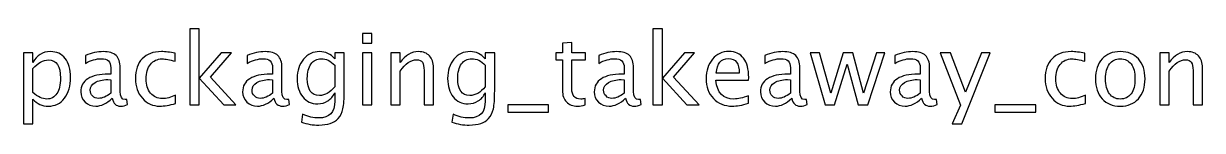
# Model space of a CAD drawing. Header units: centimetres. Extents: x -42 to 63, y -49 to 29.
# Drawn here: x -41.99 to -26.73, y 15.87 to 17.11 of the extents above; entities that cross this region are included whole.
import ezdxf

# ---------------------------------------------------------------- set-up
doc = ezdxf.new("R2010")
doc.units = ezdxf.units.CM
doc.header["$MEASUREMENT"] = 0
doc.layers.add('Layer 1', color=7, linetype='Continuous')

msp = doc.modelspace()

# ---------------------------------------------------------------- linework, layer by layer
at = {"layer": 'Layer 1'}
for points, knots in [([(-39.84014, 16.13235), (-39.84014, 16.13235), (-39.84014, 17.11152), (-39.84014, 17.11152), (-39.84014, 17.11152), (-39.84014, 17.11152), (-39.71822, 17.11152), (-39.71822, 17.11152), (-39.71822, 17.11152), (-39.71822, 17.11152), (-39.71822, 16.47885), (-39.71822, 16.47885), (-39.71822, 16.47885), (-39.71822, 16.47885), (-39.43247, 16.80545), (-39.43247, 16.80545), (-39.43247, 16.80545), (-39.43247, 16.80545), (-39.30081, 16.80545), (-39.30081, 16.80545), (-39.30081, 16.80545), (-39.30081, 16.80545), (-39.57386, 16.49134), (-39.57386, 16.49134), (-39.57386, 16.49134), (-39.57386, 16.49134), (-39.24366, 16.13235), (-39.24366, 16.13235), (-39.24366, 16.13235), (-39.24366, 16.13235), (-39.40072, 16.13235), (-39.40072, 16.13235), (-39.40072, 16.13235), (-39.40072, 16.13235), (-39.71822, 16.47758), (-39.71822, 16.47758), (-39.71822, 16.47758), (-39.71822, 16.47758), (-39.71822, 16.13235), (-39.71822, 16.13235), (-39.71822, 16.13235), (-39.71822, 16.13235), (-39.84014, 16.13235), (-39.84014, 16.13235)], [0, 0, 0, 0, 0.08333333, 0.08333333, 0.08333333, 0.08333333, 0.16666667, 0.16666667, 0.16666667, 0.16666667, 0.25, 0.25, 0.25, 0.25, 0.33333333, 0.33333333, 0.33333333, 0.33333333, 0.41666667, 0.41666667, 0.41666667, 0.41666667, 0.5, 0.5, 0.5, 0.5, 0.58333333, 0.58333333, 0.58333333, 0.58333333, 0.66666667, 0.66666667, 0.66666667, 0.66666667, 0.75, 0.75, 0.75, 0.75, 0.83333333, 0.83333333, 0.83333333, 0.83333333, 1, 1, 1, 1]), ([(-33.84636, 16.13235), (-33.84636, 16.13235), (-33.84636, 17.11152), (-33.84636, 17.11152), (-33.84636, 17.11152), (-33.84636, 17.11152), (-33.72444, 17.11152), (-33.72444, 17.11152), (-33.72444, 17.11152), (-33.72444, 17.11152), (-33.72444, 16.47885), (-33.72444, 16.47885), (-33.72444, 16.47885), (-33.72444, 16.47885), (-33.43869, 16.80545), (-33.43869, 16.80545), (-33.43869, 16.80545), (-33.43869, 16.80545), (-33.30703, 16.80545), (-33.30703, 16.80545), (-33.30703, 16.80545), (-33.30703, 16.80545), (-33.58008, 16.49134), (-33.58008, 16.49134), (-33.58008, 16.49134), (-33.58008, 16.49134), (-33.24988, 16.13235), (-33.24988, 16.13235), (-33.24988, 16.13235), (-33.24988, 16.13235), (-33.40694, 16.13235), (-33.40694, 16.13235), (-33.40694, 16.13235), (-33.40694, 16.13235), (-33.72444, 16.47758), (-33.72444, 16.47758), (-33.72444, 16.47758), (-33.72444, 16.47758), (-33.72444, 16.13235), (-33.72444, 16.13235), (-33.72444, 16.13235), (-33.72444, 16.13235), (-33.84636, 16.13235), (-33.84636, 16.13235)], [0, 0, 0, 0, 0.08333333, 0.08333333, 0.08333333, 0.08333333, 0.16666667, 0.16666667, 0.16666667, 0.16666667, 0.25, 0.25, 0.25, 0.25, 0.33333333, 0.33333333, 0.33333333, 0.33333333, 0.41666667, 0.41666667, 0.41666667, 0.41666667, 0.5, 0.5, 0.5, 0.5, 0.58333333, 0.58333333, 0.58333333, 0.58333333, 0.66666667, 0.66666667, 0.66666667, 0.66666667, 0.75, 0.75, 0.75, 0.75, 0.83333333, 0.83333333, 0.83333333, 0.83333333, 1, 1, 1, 1]), ([(-37.60472, 16.92864), (-37.60472, 16.92864), (-37.60472, 17.05056), (-37.60472, 17.05056), (-37.60472, 17.05056), (-37.60472, 17.05056), (-37.4828, 17.05056), (-37.4828, 17.05056), (-37.4828, 17.05056), (-37.4828, 17.05056), (-37.4828, 16.92864), (-37.4828, 16.92864), (-37.4828, 16.92864), (-37.4828, 16.92864), (-37.60472, 16.92864), (-37.60472, 16.92864)], [0, 0, 0, 0, 0.2, 0.2, 0.2, 0.2, 0.4, 0.4, 0.4, 0.4, 0.6, 0.6, 0.6, 0.6, 1, 1, 1, 1]), ([(-34.7216, 16.13256), (-34.75928, 16.12219), (-34.79208, 16.11711), (-34.81981, 16.11711), (-34.81981, 16.11711), (-34.88204, 16.11711), (-34.93051, 16.13489), (-34.96523, 16.17045), (-34.96523, 16.17045), (-35.00015, 16.20601), (-35.01751, 16.25533), (-35.01751, 16.31862), (-35.01751, 16.31862), (-35.01751, 16.31862), (-35.01751, 16.71401), (-35.01751, 16.71401), (-35.01751, 16.71401), (-35.01751, 16.71401), (-35.10175, 16.71401), (-35.10175, 16.71401), (-35.10175, 16.71401), (-35.10175, 16.71401), (-35.10175, 16.80545), (-35.10175, 16.80545), (-35.10175, 16.80545), (-35.10175, 16.80545), (-35.01751, 16.80545), (-35.01751, 16.80545), (-35.01751, 16.80545), (-35.01751, 16.80545), (-35.01751, 16.92716), (-35.01751, 16.92716), (-35.01751, 16.92716), (-35.01751, 16.92716), (-34.89559, 16.9388), (-34.89559, 16.9388), (-34.89559, 16.9388), (-34.89559, 16.9388), (-34.89559, 16.80545), (-34.89559, 16.80545), (-34.89559, 16.80545), (-34.89559, 16.80545), (-34.71906, 16.80545), (-34.71906, 16.80545), (-34.71906, 16.80545), (-34.71906, 16.80545), (-34.71906, 16.71401), (-34.71906, 16.71401), (-34.71906, 16.71401), (-34.71906, 16.71401), (-34.89559, 16.71401), (-34.89559, 16.71401), (-34.89559, 16.71401), (-34.89559, 16.71401), (-34.89559, 16.34063), (-34.89559, 16.34063), (-34.89559, 16.34063), (-34.89559, 16.25258), (-34.85728, 16.20855), (-34.78087, 16.20855), (-34.78087, 16.20855), (-34.76457, 16.20855), (-34.74488, 16.2113), (-34.7216, 16.21659), (-34.7216, 16.21659), (-34.7216, 16.21659), (-34.7216, 16.13256), (-34.7216, 16.13256)], [0, 0, 0, 0, 0.05555556, 0.05555556, 0.05555556, 0.05555556, 0.11111111, 0.11111111, 0.11111111, 0.11111111, 0.16666667, 0.16666667, 0.16666667, 0.16666667, 0.22222222, 0.22222222, 0.22222222, 0.22222222, 0.27777778, 0.27777778, 0.27777778, 0.27777778, 0.33333333, 0.33333333, 0.33333333, 0.33333333, 0.38888889, 0.38888889, 0.38888889, 0.38888889, 0.44444444, 0.44444444, 0.44444444, 0.44444444, 0.5, 0.5, 0.5, 0.5, 0.55555556, 0.55555556, 0.55555556, 0.55555556, 0.61111111, 0.61111111, 0.61111111, 0.61111111, 0.66666667, 0.66666667, 0.66666667, 0.66666667, 0.72222222, 0.72222222, 0.72222222, 0.72222222, 0.77777778, 0.77777778, 0.77777778, 0.77777778, 0.83333333, 0.83333333, 0.83333333, 0.83333333, 0.88888889, 0.88888889, 0.88888889, 0.88888889, 1, 1, 1, 1]), ([(-41.99109, 15.88724), (-41.99109, 15.88724), (-41.99109, 16.80545), (-41.99109, 16.80545), (-41.99109, 16.80545), (-41.99109, 16.80545), (-41.86917, 16.80545), (-41.86917, 16.80545), (-41.86917, 16.80545), (-41.86917, 16.80545), (-41.86917, 16.67824), (-41.86917, 16.67824), (-41.86917, 16.67824), (-41.81922, 16.77243), (-41.74407, 16.81942), (-41.64396, 16.81942), (-41.64396, 16.81942), (-41.56289, 16.81942), (-41.49918, 16.79), (-41.45261, 16.73094), (-41.45261, 16.73094), (-41.40604, 16.67189), (-41.38276, 16.59124), (-41.38276, 16.48901), (-41.38276, 16.48901), (-41.38276, 16.37767), (-41.40922, 16.28771), (-41.46192, 16.21956), (-41.46192, 16.21956), (-41.51463, 16.15119), (-41.58405, 16.11711), (-41.66999, 16.11711), (-41.66999, 16.11711), (-41.74979, 16.11711), (-41.81625, 16.14759), (-41.86917, 16.20876), (-41.86917, 16.20876), (-41.86917, 16.20876), (-41.86917, 15.88724), (-41.86917, 15.88724), (-41.86917, 15.88724), (-41.86917, 15.88724), (-41.99109, 15.88724), (-41.99109, 15.88724)], [0, 0, 0, 0, 0.08333333, 0.08333333, 0.08333333, 0.08333333, 0.16666667, 0.16666667, 0.16666667, 0.16666667, 0.25, 0.25, 0.25, 0.25, 0.33333333, 0.33333333, 0.33333333, 0.33333333, 0.41666667, 0.41666667, 0.41666667, 0.41666667, 0.5, 0.5, 0.5, 0.5, 0.58333333, 0.58333333, 0.58333333, 0.58333333, 0.66666667, 0.66666667, 0.66666667, 0.66666667, 0.75, 0.75, 0.75, 0.75, 0.83333333, 0.83333333, 0.83333333, 0.83333333, 1, 1, 1, 1]), ([(-40.84492, 16.21808), (-40.91815, 16.15077), (-40.98864, 16.11711), (-41.05637, 16.11711), (-41.05637, 16.11711), (-41.11204, 16.11711), (-41.1584, 16.13447), (-41.19501, 16.16939), (-41.19501, 16.16939), (-41.23184, 16.20432), (-41.25026, 16.24834), (-41.25026, 16.30147), (-41.25026, 16.30147), (-41.25026, 16.37492), (-41.21936, 16.43144), (-41.15755, 16.47081), (-41.15755, 16.47081), (-41.09574, 16.51018), (-41.00705, 16.52986), (-40.89148, 16.52986), (-40.89148, 16.52986), (-40.89148, 16.52986), (-40.86291, 16.52986), (-40.86291, 16.52986), (-40.86291, 16.52986), (-40.86291, 16.52986), (-40.86291, 16.61093), (-40.86291, 16.61093), (-40.86291, 16.61093), (-40.86291, 16.68903), (-40.90355, 16.72798), (-40.98504, 16.72798), (-40.98504, 16.72798), (-41.04812, 16.72798), (-41.11712, 16.70808), (-41.19184, 16.66829), (-41.19184, 16.66829), (-41.19184, 16.66829), (-41.19184, 16.76862), (-41.19184, 16.76862), (-41.19184, 16.76862), (-41.10971, 16.80249), (-41.03224, 16.81942), (-40.95964, 16.81942), (-40.95964, 16.81942), (-40.88492, 16.81942), (-40.82968, 16.80249), (-40.79433, 16.76841), (-40.79433, 16.76841), (-40.75877, 16.73433), (-40.74099, 16.68184), (-40.74099, 16.61093), (-40.74099, 16.61093), (-40.74099, 16.61093), (-40.74099, 16.30676), (-40.74099, 16.30676), (-40.74099, 16.30676), (-40.74099, 16.23713), (-40.71961, 16.2022), (-40.67664, 16.2022), (-40.67664, 16.2022), (-40.67135, 16.2022), (-40.66352, 16.20305), (-40.65315, 16.20474), (-40.65315, 16.20474), (-40.65315, 16.20474), (-40.64447, 16.13701), (-40.64447, 16.13701), (-40.64447, 16.13701), (-40.6722, 16.12367), (-40.70268, 16.11711), (-40.73612, 16.11711), (-40.73612, 16.11711), (-40.79306, 16.11711), (-40.82925, 16.15077), (-40.84492, 16.21808)], [0, 0, 0, 0, 0.05, 0.05, 0.05, 0.05, 0.1, 0.1, 0.1, 0.1, 0.15, 0.15, 0.15, 0.15, 0.2, 0.2, 0.2, 0.2, 0.25, 0.25, 0.25, 0.25, 0.3, 0.3, 0.3, 0.3, 0.35, 0.35, 0.35, 0.35, 0.4, 0.4, 0.4, 0.4, 0.45, 0.45, 0.45, 0.45, 0.5, 0.5, 0.5, 0.5, 0.55, 0.55, 0.55, 0.55, 0.6, 0.6, 0.6, 0.6, 0.65, 0.65, 0.65, 0.65, 0.7, 0.7, 0.7, 0.7, 0.75, 0.75, 0.75, 0.75, 0.8, 0.8, 0.8, 0.8, 0.85, 0.85, 0.85, 0.85, 0.9, 0.9, 0.9, 0.9, 1, 1, 1, 1]), ([(-40.02323, 16.15267), (-40.10218, 16.12896), (-40.17034, 16.11711), (-40.2277, 16.11711), (-40.2277, 16.11711), (-40.31872, 16.11711), (-40.39407, 16.15077), (-40.45397, 16.21786), (-40.45397, 16.21786), (-40.51387, 16.28517), (-40.54393, 16.37005), (-40.54393, 16.47229), (-40.54393, 16.47229), (-40.54393, 16.58151), (-40.5143, 16.66681), (-40.45503, 16.72777), (-40.45503, 16.72777), (-40.39576, 16.78894), (-40.313, 16.81942), (-40.20674, 16.81942), (-40.20674, 16.81942), (-40.15446, 16.81942), (-40.09562, 16.81222), (-40.03085, 16.79783), (-40.03085, 16.79783), (-40.03085, 16.79783), (-40.03085, 16.69496), (-40.03085, 16.69496), (-40.03085, 16.69496), (-40.09964, 16.71528), (-40.15573, 16.72544), (-40.19891, 16.72544), (-40.19891, 16.72544), (-40.26157, 16.72544), (-40.31173, 16.70195), (-40.3492, 16.65517), (-40.3492, 16.65517), (-40.38666, 16.60839), (-40.4055, 16.54595), (-40.4055, 16.46805), (-40.4055, 16.46805), (-40.4055, 16.39249), (-40.38603, 16.33153), (-40.34729, 16.28475), (-40.34729, 16.28475), (-40.30856, 16.23818), (-40.25797, 16.2149), (-40.1951, 16.2149), (-40.1951, 16.2149), (-40.13943, 16.2149), (-40.08228, 16.22929), (-40.02323, 16.25808), (-40.02323, 16.25808), (-40.02323, 16.25808), (-40.02323, 16.15267), (-40.02323, 16.15267)], [0, 0, 0, 0, 0.06666667, 0.06666667, 0.06666667, 0.06666667, 0.13333333, 0.13333333, 0.13333333, 0.13333333, 0.2, 0.2, 0.2, 0.2, 0.26666667, 0.26666667, 0.26666667, 0.26666667, 0.33333333, 0.33333333, 0.33333333, 0.33333333, 0.4, 0.4, 0.4, 0.4, 0.46666667, 0.46666667, 0.46666667, 0.46666667, 0.53333333, 0.53333333, 0.53333333, 0.53333333, 0.6, 0.6, 0.6, 0.6, 0.66666667, 0.66666667, 0.66666667, 0.66666667, 0.73333333, 0.73333333, 0.73333333, 0.73333333, 0.8, 0.8, 0.8, 0.8, 0.86666667, 0.86666667, 0.86666667, 0.86666667, 1, 1, 1, 1]), ([(-38.7509, 16.21808), (-38.82413, 16.15077), (-38.89462, 16.11711), (-38.96235, 16.11711), (-38.96235, 16.11711), (-39.01802, 16.11711), (-39.06438, 16.13447), (-39.10099, 16.16939), (-39.10099, 16.16939), (-39.13782, 16.20432), (-39.15624, 16.24834), (-39.15624, 16.30147), (-39.15624, 16.30147), (-39.15624, 16.37492), (-39.12534, 16.43144), (-39.06353, 16.47081), (-39.06353, 16.47081), (-39.00172, 16.51018), (-38.91303, 16.52986), (-38.79746, 16.52986), (-38.79746, 16.52986), (-38.79746, 16.52986), (-38.76889, 16.52986), (-38.76889, 16.52986), (-38.76889, 16.52986), (-38.76889, 16.52986), (-38.76889, 16.61093), (-38.76889, 16.61093), (-38.76889, 16.61093), (-38.76889, 16.68903), (-38.80953, 16.72798), (-38.89102, 16.72798), (-38.89102, 16.72798), (-38.9541, 16.72798), (-39.0231, 16.70808), (-39.09782, 16.66829), (-39.09782, 16.66829), (-39.09782, 16.66829), (-39.09782, 16.76862), (-39.09782, 16.76862), (-39.09782, 16.76862), (-39.01569, 16.80249), (-38.93822, 16.81942), (-38.86562, 16.81942), (-38.86562, 16.81942), (-38.7909, 16.81942), (-38.73566, 16.80249), (-38.70031, 16.76841), (-38.70031, 16.76841), (-38.66475, 16.73433), (-38.64697, 16.68184), (-38.64697, 16.61093), (-38.64697, 16.61093), (-38.64697, 16.61093), (-38.64697, 16.30676), (-38.64697, 16.30676), (-38.64697, 16.30676), (-38.64697, 16.23713), (-38.62559, 16.2022), (-38.58262, 16.2022), (-38.58262, 16.2022), (-38.57733, 16.2022), (-38.5695, 16.20305), (-38.55913, 16.20474), (-38.55913, 16.20474), (-38.55913, 16.20474), (-38.55045, 16.13701), (-38.55045, 16.13701), (-38.55045, 16.13701), (-38.57818, 16.12367), (-38.60866, 16.11711), (-38.6421, 16.11711), (-38.6421, 16.11711), (-38.69904, 16.11711), (-38.73523, 16.15077), (-38.7509, 16.21808)], [0, 0, 0, 0, 0.05, 0.05, 0.05, 0.05, 0.1, 0.1, 0.1, 0.1, 0.15, 0.15, 0.15, 0.15, 0.2, 0.2, 0.2, 0.2, 0.25, 0.25, 0.25, 0.25, 0.3, 0.3, 0.3, 0.3, 0.35, 0.35, 0.35, 0.35, 0.4, 0.4, 0.4, 0.4, 0.45, 0.45, 0.45, 0.45, 0.5, 0.5, 0.5, 0.5, 0.55, 0.55, 0.55, 0.55, 0.6, 0.6, 0.6, 0.6, 0.65, 0.65, 0.65, 0.65, 0.7, 0.7, 0.7, 0.7, 0.75, 0.75, 0.75, 0.75, 0.8, 0.8, 0.8, 0.8, 0.85, 0.85, 0.85, 0.85, 0.9, 0.9, 0.9, 0.9, 1, 1, 1, 1]), ([(-38.39403, 15.90883), (-38.39403, 15.90883), (-38.37964, 16.01424), (-38.37964, 16.01424), (-38.37964, 16.01424), (-38.30894, 15.98122), (-38.23888, 15.96471), (-38.16966, 15.96471), (-38.16966, 15.96471), (-38.03229, 15.96471), (-37.9635, 16.03752), (-37.9635, 16.18294), (-37.9635, 16.18294), (-37.9635, 16.18294), (-37.9635, 16.28877), (-37.9635, 16.28877), (-37.9635, 16.28877), (-37.98467, 16.24411), (-38.01472, 16.20961), (-38.05388, 16.18484), (-38.05388, 16.18484), (-38.09304, 16.16008), (-38.13664, 16.14759), (-38.18469, 16.14759), (-38.18469, 16.14759), (-38.26618, 16.14759), (-38.33074, 16.1768), (-38.37837, 16.23522), (-38.37837, 16.23522), (-38.42599, 16.29364), (-38.44991, 16.3728), (-38.44991, 16.47271), (-38.44991, 16.47271), (-38.44991, 16.57495), (-38.42282, 16.65834), (-38.36863, 16.7229), (-38.36863, 16.7229), (-38.31423, 16.78725), (-38.24417, 16.81942), (-38.15802, 16.81942), (-38.15802, 16.81942), (-38.08267, 16.81942), (-38.01769, 16.78894), (-37.9635, 16.72777), (-37.9635, 16.72777), (-37.9635, 16.72777), (-37.9635, 16.80545), (-37.9635, 16.80545), (-37.9635, 16.80545), (-37.9635, 16.80545), (-37.84158, 16.80545), (-37.84158, 16.80545), (-37.84158, 16.80545), (-37.84158, 16.80545), (-37.84158, 16.31608), (-37.84158, 16.31608), (-37.84158, 16.31608), (-37.84158, 16.21088), (-37.84708, 16.13299), (-37.85809, 16.0824), (-37.85809, 16.0824), (-37.86888, 16.03181), (-37.88963, 15.99032), (-37.91968, 15.95815), (-37.91968, 15.95815), (-37.97302, 15.90163), (-38.05642, 15.87327), (-38.16966, 15.87327), (-38.16966, 15.87327), (-38.24734, 15.87327), (-38.32206, 15.88512), (-38.39403, 15.90883)], [0, 0, 0, 0, 0.05263158, 0.05263158, 0.05263158, 0.05263158, 0.10526316, 0.10526316, 0.10526316, 0.10526316, 0.15789474, 0.15789474, 0.15789474, 0.15789474, 0.21052632, 0.21052632, 0.21052632, 0.21052632, 0.26315789, 0.26315789, 0.26315789, 0.26315789, 0.31578947, 0.31578947, 0.31578947, 0.31578947, 0.36842105, 0.36842105, 0.36842105, 0.36842105, 0.42105263, 0.42105263, 0.42105263, 0.42105263, 0.47368421, 0.47368421, 0.47368421, 0.47368421, 0.52631579, 0.52631579, 0.52631579, 0.52631579, 0.57894737, 0.57894737, 0.57894737, 0.57894737, 0.63157895, 0.63157895, 0.63157895, 0.63157895, 0.68421053, 0.68421053, 0.68421053, 0.68421053, 0.73684211, 0.73684211, 0.73684211, 0.73684211, 0.78947368, 0.78947368, 0.78947368, 0.78947368, 0.84210526, 0.84210526, 0.84210526, 0.84210526, 0.89473684, 0.89473684, 0.89473684, 0.89473684, 1, 1, 1, 1]), ([(-37.60472, 16.13235), (-37.60472, 16.13235), (-37.60472, 16.80545), (-37.60472, 16.80545), (-37.60472, 16.80545), (-37.60472, 16.80545), (-37.4828, 16.80545), (-37.4828, 16.80545), (-37.4828, 16.80545), (-37.4828, 16.80545), (-37.4828, 16.13235), (-37.4828, 16.13235), (-37.4828, 16.13235), (-37.4828, 16.13235), (-37.60472, 16.13235), (-37.60472, 16.13235)], [0, 0, 0, 0, 0.2, 0.2, 0.2, 0.2, 0.4, 0.4, 0.4, 0.4, 0.6, 0.6, 0.6, 0.6, 1, 1, 1, 1]), ([(-37.23769, 16.13235), (-37.23769, 16.13235), (-37.23769, 16.80545), (-37.23769, 16.80545), (-37.23769, 16.80545), (-37.23769, 16.80545), (-37.11577, 16.80545), (-37.11577, 16.80545), (-37.11577, 16.80545), (-37.11577, 16.80545), (-37.11577, 16.67824), (-37.11577, 16.67824), (-37.11577, 16.67824), (-37.05121, 16.77243), (-36.97205, 16.81942), (-36.87849, 16.81942), (-36.87849, 16.81942), (-36.81965, 16.81942), (-36.77287, 16.80101), (-36.73837, 16.76396), (-36.73837, 16.76396), (-36.70387, 16.72713), (-36.68651, 16.67739), (-36.68651, 16.61516), (-36.68651, 16.61516), (-36.68651, 16.61516), (-36.68651, 16.13235), (-36.68651, 16.13235), (-36.68651, 16.13235), (-36.68651, 16.13235), (-36.80843, 16.13235), (-36.80843, 16.13235), (-36.80843, 16.13235), (-36.80843, 16.13235), (-36.80843, 16.57537), (-36.80843, 16.57537), (-36.80843, 16.57537), (-36.80843, 16.62532), (-36.81584, 16.66088), (-36.83044, 16.68205), (-36.83044, 16.68205), (-36.84526, 16.70343), (-36.8696, 16.71401), (-36.90368, 16.71401), (-36.90368, 16.71401), (-36.97861, 16.71401), (-37.04931, 16.66512), (-37.11577, 16.56733), (-37.11577, 16.56733), (-37.11577, 16.56733), (-37.11577, 16.13235), (-37.11577, 16.13235), (-37.11577, 16.13235), (-37.11577, 16.13235), (-37.23769, 16.13235), (-37.23769, 16.13235)], [0, 0, 0, 0, 0.06666667, 0.06666667, 0.06666667, 0.06666667, 0.13333333, 0.13333333, 0.13333333, 0.13333333, 0.2, 0.2, 0.2, 0.2, 0.26666667, 0.26666667, 0.26666667, 0.26666667, 0.33333333, 0.33333333, 0.33333333, 0.33333333, 0.4, 0.4, 0.4, 0.4, 0.46666667, 0.46666667, 0.46666667, 0.46666667, 0.53333333, 0.53333333, 0.53333333, 0.53333333, 0.6, 0.6, 0.6, 0.6, 0.66666667, 0.66666667, 0.66666667, 0.66666667, 0.73333333, 0.73333333, 0.73333333, 0.73333333, 0.8, 0.8, 0.8, 0.8, 0.86666667, 0.86666667, 0.86666667, 0.86666667, 1, 1, 1, 1]), ([(-36.4469, 15.90883), (-36.4469, 15.90883), (-36.43251, 16.01424), (-36.43251, 16.01424), (-36.43251, 16.01424), (-36.36181, 15.98122), (-36.29175, 15.96471), (-36.22253, 15.96471), (-36.22253, 15.96471), (-36.08516, 15.96471), (-36.01637, 16.03752), (-36.01637, 16.18294), (-36.01637, 16.18294), (-36.01637, 16.18294), (-36.01637, 16.28877), (-36.01637, 16.28877), (-36.01637, 16.28877), (-36.03754, 16.24411), (-36.06759, 16.20961), (-36.10675, 16.18484), (-36.10675, 16.18484), (-36.14591, 16.16008), (-36.18951, 16.14759), (-36.23756, 16.14759), (-36.23756, 16.14759), (-36.31905, 16.14759), (-36.38361, 16.1768), (-36.43124, 16.23522), (-36.43124, 16.23522), (-36.47886, 16.29364), (-36.50278, 16.3728), (-36.50278, 16.47271), (-36.50278, 16.47271), (-36.50278, 16.57495), (-36.47569, 16.65834), (-36.4215, 16.7229), (-36.4215, 16.7229), (-36.3671, 16.78725), (-36.29704, 16.81942), (-36.21089, 16.81942), (-36.21089, 16.81942), (-36.13554, 16.81942), (-36.07056, 16.78894), (-36.01637, 16.72777), (-36.01637, 16.72777), (-36.01637, 16.72777), (-36.01637, 16.80545), (-36.01637, 16.80545), (-36.01637, 16.80545), (-36.01637, 16.80545), (-35.89445, 16.80545), (-35.89445, 16.80545), (-35.89445, 16.80545), (-35.89445, 16.80545), (-35.89445, 16.31608), (-35.89445, 16.31608), (-35.89445, 16.31608), (-35.89445, 16.21088), (-35.89995, 16.13299), (-35.91096, 16.0824), (-35.91096, 16.0824), (-35.92175, 16.03181), (-35.9425, 15.99032), (-35.97255, 15.95815), (-35.97255, 15.95815), (-36.02589, 15.90163), (-36.10929, 15.87327), (-36.22253, 15.87327), (-36.22253, 15.87327), (-36.30021, 15.87327), (-36.37493, 15.88512), (-36.4469, 15.90883)], [0, 0, 0, 0, 0.05263158, 0.05263158, 0.05263158, 0.05263158, 0.10526316, 0.10526316, 0.10526316, 0.10526316, 0.15789474, 0.15789474, 0.15789474, 0.15789474, 0.21052632, 0.21052632, 0.21052632, 0.21052632, 0.26315789, 0.26315789, 0.26315789, 0.26315789, 0.31578947, 0.31578947, 0.31578947, 0.31578947, 0.36842105, 0.36842105, 0.36842105, 0.36842105, 0.42105263, 0.42105263, 0.42105263, 0.42105263, 0.47368421, 0.47368421, 0.47368421, 0.47368421, 0.52631579, 0.52631579, 0.52631579, 0.52631579, 0.57894737, 0.57894737, 0.57894737, 0.57894737, 0.63157895, 0.63157895, 0.63157895, 0.63157895, 0.68421053, 0.68421053, 0.68421053, 0.68421053, 0.73684211, 0.73684211, 0.73684211, 0.73684211, 0.78947368, 0.78947368, 0.78947368, 0.78947368, 0.84210526, 0.84210526, 0.84210526, 0.84210526, 0.89473684, 0.89473684, 0.89473684, 0.89473684, 1, 1, 1, 1]), ([(-34.20069, 16.21808), (-34.27392, 16.15077), (-34.34441, 16.11711), (-34.41214, 16.11711), (-34.41214, 16.11711), (-34.46781, 16.11711), (-34.51417, 16.13447), (-34.55078, 16.16939), (-34.55078, 16.16939), (-34.58761, 16.20432), (-34.60603, 16.24834), (-34.60603, 16.30147), (-34.60603, 16.30147), (-34.60603, 16.37492), (-34.57513, 16.43144), (-34.51332, 16.47081), (-34.51332, 16.47081), (-34.45151, 16.51018), (-34.36282, 16.52986), (-34.24725, 16.52986), (-34.24725, 16.52986), (-34.24725, 16.52986), (-34.21868, 16.52986), (-34.21868, 16.52986), (-34.21868, 16.52986), (-34.21868, 16.52986), (-34.21868, 16.61093), (-34.21868, 16.61093), (-34.21868, 16.61093), (-34.21868, 16.68903), (-34.25932, 16.72798), (-34.34081, 16.72798), (-34.34081, 16.72798), (-34.40389, 16.72798), (-34.47289, 16.70808), (-34.54761, 16.66829), (-34.54761, 16.66829), (-34.54761, 16.66829), (-34.54761, 16.76862), (-34.54761, 16.76862), (-34.54761, 16.76862), (-34.46548, 16.80249), (-34.38801, 16.81942), (-34.31541, 16.81942), (-34.31541, 16.81942), (-34.24069, 16.81942), (-34.18545, 16.80249), (-34.1501, 16.76841), (-34.1501, 16.76841), (-34.11454, 16.73433), (-34.09676, 16.68184), (-34.09676, 16.61093), (-34.09676, 16.61093), (-34.09676, 16.61093), (-34.09676, 16.30676), (-34.09676, 16.30676), (-34.09676, 16.30676), (-34.09676, 16.23713), (-34.07538, 16.2022), (-34.03241, 16.2022), (-34.03241, 16.2022), (-34.02712, 16.2022), (-34.01929, 16.20305), (-34.00892, 16.20474), (-34.00892, 16.20474), (-34.00892, 16.20474), (-34.00024, 16.13701), (-34.00024, 16.13701), (-34.00024, 16.13701), (-34.02797, 16.12367), (-34.05845, 16.11711), (-34.09189, 16.11711), (-34.09189, 16.11711), (-34.14883, 16.11711), (-34.18502, 16.15077), (-34.20069, 16.21808)], [0, 0, 0, 0, 0.05, 0.05, 0.05, 0.05, 0.1, 0.1, 0.1, 0.1, 0.15, 0.15, 0.15, 0.15, 0.2, 0.2, 0.2, 0.2, 0.25, 0.25, 0.25, 0.25, 0.3, 0.3, 0.3, 0.3, 0.35, 0.35, 0.35, 0.35, 0.4, 0.4, 0.4, 0.4, 0.45, 0.45, 0.45, 0.45, 0.5, 0.5, 0.5, 0.5, 0.55, 0.55, 0.55, 0.55, 0.6, 0.6, 0.6, 0.6, 0.65, 0.65, 0.65, 0.65, 0.7, 0.7, 0.7, 0.7, 0.75, 0.75, 0.75, 0.75, 0.8, 0.8, 0.8, 0.8, 0.85, 0.85, 0.85, 0.85, 0.9, 0.9, 0.9, 0.9, 1, 1, 1, 1]), ([(-32.61001, 16.15394), (-32.69192, 16.12939), (-32.76199, 16.11711), (-32.82041, 16.11711), (-32.82041, 16.11711), (-32.9201, 16.11711), (-33.00117, 16.15013), (-33.06361, 16.21596), (-33.06361, 16.21596), (-33.12605, 16.28179), (-33.15738, 16.36709), (-33.15738, 16.47208), (-33.15738, 16.47208), (-33.15738, 16.57389), (-33.12986, 16.6575), (-33.07462, 16.7229), (-33.07462, 16.7229), (-33.01937, 16.78809), (-32.94868, 16.82069), (-32.86253, 16.82069), (-32.86253, 16.82069), (-32.78104, 16.82069), (-32.71796, 16.79169), (-32.67351, 16.7337), (-32.67351, 16.7337), (-32.62906, 16.6757), (-32.60683, 16.59357), (-32.60683, 16.4871), (-32.60683, 16.4871), (-32.60683, 16.4871), (-32.60747, 16.44985), (-32.60747, 16.44985), (-32.60747, 16.44985), (-32.60747, 16.44985), (-33.03292, 16.44985), (-33.03292, 16.44985), (-33.03292, 16.44985), (-33.01514, 16.28898), (-32.93661, 16.20855), (-32.79755, 16.20855), (-32.79755, 16.20855), (-32.74653, 16.20855), (-32.68409, 16.22294), (-32.61001, 16.25173), (-32.61001, 16.25173), (-32.61001, 16.25173), (-32.61001, 16.15394), (-32.61001, 16.15394)], [0, 0, 0, 0, 0.07692308, 0.07692308, 0.07692308, 0.07692308, 0.15384615, 0.15384615, 0.15384615, 0.15384615, 0.23076923, 0.23076923, 0.23076923, 0.23076923, 0.30769231, 0.30769231, 0.30769231, 0.30769231, 0.38461538, 0.38461538, 0.38461538, 0.38461538, 0.46153846, 0.46153846, 0.46153846, 0.46153846, 0.53846154, 0.53846154, 0.53846154, 0.53846154, 0.61538462, 0.61538462, 0.61538462, 0.61538462, 0.69230769, 0.69230769, 0.69230769, 0.69230769, 0.76923077, 0.76923077, 0.76923077, 0.76923077, 0.84615385, 0.84615385, 0.84615385, 0.84615385, 1, 1, 1, 1]), ([(-32.04952, 16.21808), (-32.12275, 16.15077), (-32.19324, 16.11711), (-32.26097, 16.11711), (-32.26097, 16.11711), (-32.31664, 16.11711), (-32.363, 16.13447), (-32.39961, 16.16939), (-32.39961, 16.16939), (-32.43644, 16.20432), (-32.45486, 16.24834), (-32.45486, 16.30147), (-32.45486, 16.30147), (-32.45486, 16.37492), (-32.42396, 16.43144), (-32.36215, 16.47081), (-32.36215, 16.47081), (-32.30034, 16.51018), (-32.21165, 16.52986), (-32.09608, 16.52986), (-32.09608, 16.52986), (-32.09608, 16.52986), (-32.06751, 16.52986), (-32.06751, 16.52986), (-32.06751, 16.52986), (-32.06751, 16.52986), (-32.06751, 16.61093), (-32.06751, 16.61093), (-32.06751, 16.61093), (-32.06751, 16.68903), (-32.10815, 16.72798), (-32.18964, 16.72798), (-32.18964, 16.72798), (-32.25272, 16.72798), (-32.32172, 16.70808), (-32.39644, 16.66829), (-32.39644, 16.66829), (-32.39644, 16.66829), (-32.39644, 16.76862), (-32.39644, 16.76862), (-32.39644, 16.76862), (-32.31431, 16.80249), (-32.23684, 16.81942), (-32.16424, 16.81942), (-32.16424, 16.81942), (-32.08952, 16.81942), (-32.03428, 16.80249), (-31.99893, 16.76841), (-31.99893, 16.76841), (-31.96337, 16.73433), (-31.94559, 16.68184), (-31.94559, 16.61093), (-31.94559, 16.61093), (-31.94559, 16.61093), (-31.94559, 16.30676), (-31.94559, 16.30676), (-31.94559, 16.30676), (-31.94559, 16.23713), (-31.92421, 16.2022), (-31.88124, 16.2022), (-31.88124, 16.2022), (-31.87595, 16.2022), (-31.86812, 16.20305), (-31.85775, 16.20474), (-31.85775, 16.20474), (-31.85775, 16.20474), (-31.84907, 16.13701), (-31.84907, 16.13701), (-31.84907, 16.13701), (-31.8768, 16.12367), (-31.90728, 16.11711), (-31.94072, 16.11711), (-31.94072, 16.11711), (-31.99766, 16.11711), (-32.03385, 16.15077), (-32.04952, 16.21808)], [0, 0, 0, 0, 0.05, 0.05, 0.05, 0.05, 0.1, 0.1, 0.1, 0.1, 0.15, 0.15, 0.15, 0.15, 0.2, 0.2, 0.2, 0.2, 0.25, 0.25, 0.25, 0.25, 0.3, 0.3, 0.3, 0.3, 0.35, 0.35, 0.35, 0.35, 0.4, 0.4, 0.4, 0.4, 0.45, 0.45, 0.45, 0.45, 0.5, 0.5, 0.5, 0.5, 0.55, 0.55, 0.55, 0.55, 0.6, 0.6, 0.6, 0.6, 0.65, 0.65, 0.65, 0.65, 0.7, 0.7, 0.7, 0.7, 0.75, 0.75, 0.75, 0.75, 0.8, 0.8, 0.8, 0.8, 0.85, 0.85, 0.85, 0.85, 0.9, 0.9, 0.9, 0.9, 1, 1, 1, 1]), ([(-31.61645, 16.13235), (-31.61645, 16.13235), (-31.80949, 16.80545), (-31.80949, 16.80545), (-31.80949, 16.80545), (-31.80949, 16.80545), (-31.69053, 16.80545), (-31.69053, 16.80545), (-31.69053, 16.80545), (-31.69053, 16.80545), (-31.54258, 16.28285), (-31.54258, 16.28285), (-31.54258, 16.28285), (-31.54258, 16.28285), (-31.38298, 16.80545), (-31.38298, 16.80545), (-31.38298, 16.80545), (-31.38298, 16.80545), (-31.26106, 16.80545), (-31.26106, 16.80545), (-31.26106, 16.80545), (-31.26106, 16.80545), (-31.12073, 16.28369), (-31.12073, 16.28369), (-31.12073, 16.28369), (-31.12073, 16.28369), (-30.95097, 16.80545), (-30.95097, 16.80545), (-30.95097, 16.80545), (-30.95097, 16.80545), (-30.84683, 16.80545), (-30.84683, 16.80545), (-30.84683, 16.80545), (-30.84683, 16.80545), (-31.06654, 16.13235), (-31.06654, 16.13235), (-31.06654, 16.13235), (-31.06654, 16.13235), (-31.18846, 16.13235), (-31.18846, 16.13235), (-31.18846, 16.13235), (-31.18846, 16.13235), (-31.33282, 16.65728), (-31.33282, 16.65728), (-31.33282, 16.65728), (-31.33282, 16.65728), (-31.49453, 16.13235), (-31.49453, 16.13235), (-31.49453, 16.13235), (-31.49453, 16.13235), (-31.61645, 16.13235), (-31.61645, 16.13235)], [0, 0, 0, 0, 0.07142857, 0.07142857, 0.07142857, 0.07142857, 0.14285714, 0.14285714, 0.14285714, 0.14285714, 0.21428571, 0.21428571, 0.21428571, 0.21428571, 0.28571429, 0.28571429, 0.28571429, 0.28571429, 0.35714286, 0.35714286, 0.35714286, 0.35714286, 0.42857143, 0.42857143, 0.42857143, 0.42857143, 0.5, 0.5, 0.5, 0.5, 0.57142857, 0.57142857, 0.57142857, 0.57142857, 0.64285714, 0.64285714, 0.64285714, 0.64285714, 0.71428571, 0.71428571, 0.71428571, 0.71428571, 0.78571429, 0.78571429, 0.78571429, 0.78571429, 0.85714286, 0.85714286, 0.85714286, 0.85714286, 1, 1, 1, 1]), ([(-30.36973, 16.21808), (-30.44296, 16.15077), (-30.51345, 16.11711), (-30.58118, 16.11711), (-30.58118, 16.11711), (-30.63685, 16.11711), (-30.68321, 16.13447), (-30.71982, 16.16939), (-30.71982, 16.16939), (-30.75665, 16.20432), (-30.77507, 16.24834), (-30.77507, 16.30147), (-30.77507, 16.30147), (-30.77507, 16.37492), (-30.74417, 16.43144), (-30.68236, 16.47081), (-30.68236, 16.47081), (-30.62055, 16.51018), (-30.53186, 16.52986), (-30.41629, 16.52986), (-30.41629, 16.52986), (-30.41629, 16.52986), (-30.38772, 16.52986), (-30.38772, 16.52986), (-30.38772, 16.52986), (-30.38772, 16.52986), (-30.38772, 16.61093), (-30.38772, 16.61093), (-30.38772, 16.61093), (-30.38772, 16.68903), (-30.42836, 16.72798), (-30.50985, 16.72798), (-30.50985, 16.72798), (-30.57293, 16.72798), (-30.64193, 16.70808), (-30.71665, 16.66829), (-30.71665, 16.66829), (-30.71665, 16.66829), (-30.71665, 16.76862), (-30.71665, 16.76862), (-30.71665, 16.76862), (-30.63452, 16.80249), (-30.55705, 16.81942), (-30.48445, 16.81942), (-30.48445, 16.81942), (-30.40973, 16.81942), (-30.35449, 16.80249), (-30.31914, 16.76841), (-30.31914, 16.76841), (-30.28358, 16.73433), (-30.2658, 16.68184), (-30.2658, 16.61093), (-30.2658, 16.61093), (-30.2658, 16.61093), (-30.2658, 16.30676), (-30.2658, 16.30676), (-30.2658, 16.30676), (-30.2658, 16.23713), (-30.24442, 16.2022), (-30.20145, 16.2022), (-30.20145, 16.2022), (-30.19616, 16.2022), (-30.18833, 16.20305), (-30.17796, 16.20474), (-30.17796, 16.20474), (-30.17796, 16.20474), (-30.16928, 16.13701), (-30.16928, 16.13701), (-30.16928, 16.13701), (-30.19701, 16.12367), (-30.22749, 16.11711), (-30.26093, 16.11711), (-30.26093, 16.11711), (-30.31787, 16.11711), (-30.35406, 16.15077), (-30.36973, 16.21808)], [0, 0, 0, 0, 0.05, 0.05, 0.05, 0.05, 0.1, 0.1, 0.1, 0.1, 0.15, 0.15, 0.15, 0.15, 0.2, 0.2, 0.2, 0.2, 0.25, 0.25, 0.25, 0.25, 0.3, 0.3, 0.3, 0.3, 0.35, 0.35, 0.35, 0.35, 0.4, 0.4, 0.4, 0.4, 0.45, 0.45, 0.45, 0.45, 0.5, 0.5, 0.5, 0.5, 0.55, 0.55, 0.55, 0.55, 0.6, 0.6, 0.6, 0.6, 0.65, 0.65, 0.65, 0.65, 0.7, 0.7, 0.7, 0.7, 0.75, 0.75, 0.75, 0.75, 0.8, 0.8, 0.8, 0.8, 0.85, 0.85, 0.85, 0.85, 0.9, 0.9, 0.9, 0.9, 1, 1, 1, 1]), ([(-29.97561, 15.88724), (-29.97561, 15.88724), (-29.86639, 16.1315), (-29.86639, 16.1315), (-29.86639, 16.1315), (-29.86639, 16.1315), (-30.12716, 16.80545), (-30.12716, 16.80545), (-30.12716, 16.80545), (-30.12716, 16.80545), (-29.99635, 16.80545), (-29.99635, 16.80545), (-29.99635, 16.80545), (-29.99635, 16.80545), (-29.80246, 16.29576), (-29.80246, 16.29576), (-29.80246, 16.29576), (-29.80246, 16.29576), (-29.59566, 16.80545), (-29.59566, 16.80545), (-29.59566, 16.80545), (-29.59566, 16.80545), (-29.48073, 16.80545), (-29.48073, 16.80545), (-29.48073, 16.80545), (-29.48073, 16.80545), (-29.84861, 15.88724), (-29.84861, 15.88724), (-29.84861, 15.88724), (-29.84861, 15.88724), (-29.97561, 15.88724), (-29.97561, 15.88724)], [0, 0, 0, 0, 0.11111111, 0.11111111, 0.11111111, 0.11111111, 0.22222222, 0.22222222, 0.22222222, 0.22222222, 0.33333333, 0.33333333, 0.33333333, 0.33333333, 0.44444444, 0.44444444, 0.44444444, 0.44444444, 0.55555556, 0.55555556, 0.55555556, 0.55555556, 0.66666667, 0.66666667, 0.66666667, 0.66666667, 0.77777778, 0.77777778, 0.77777778, 0.77777778, 1, 1, 1, 1]), ([(-28.24946, 16.15267), (-28.32841, 16.12896), (-28.39657, 16.11711), (-28.45393, 16.11711), (-28.45393, 16.11711), (-28.54495, 16.11711), (-28.6203, 16.15077), (-28.6802, 16.21786), (-28.6802, 16.21786), (-28.7401, 16.28517), (-28.77016, 16.37005), (-28.77016, 16.47229), (-28.77016, 16.47229), (-28.77016, 16.58151), (-28.74053, 16.66681), (-28.68126, 16.72777), (-28.68126, 16.72777), (-28.62199, 16.78894), (-28.53923, 16.81942), (-28.43297, 16.81942), (-28.43297, 16.81942), (-28.38069, 16.81942), (-28.32185, 16.81222), (-28.25708, 16.79783), (-28.25708, 16.79783), (-28.25708, 16.79783), (-28.25708, 16.69496), (-28.25708, 16.69496), (-28.25708, 16.69496), (-28.32587, 16.71528), (-28.38196, 16.72544), (-28.42514, 16.72544), (-28.42514, 16.72544), (-28.4878, 16.72544), (-28.53796, 16.70195), (-28.57543, 16.65517), (-28.57543, 16.65517), (-28.61289, 16.60839), (-28.63173, 16.54595), (-28.63173, 16.46805), (-28.63173, 16.46805), (-28.63173, 16.39249), (-28.61226, 16.33153), (-28.57352, 16.28475), (-28.57352, 16.28475), (-28.53479, 16.23818), (-28.4842, 16.2149), (-28.42133, 16.2149), (-28.42133, 16.2149), (-28.36566, 16.2149), (-28.30851, 16.22929), (-28.24946, 16.25808), (-28.24946, 16.25808), (-28.24946, 16.25808), (-28.24946, 16.15267), (-28.24946, 16.15267)], [0, 0, 0, 0, 0.06666667, 0.06666667, 0.06666667, 0.06666667, 0.13333333, 0.13333333, 0.13333333, 0.13333333, 0.2, 0.2, 0.2, 0.2, 0.26666667, 0.26666667, 0.26666667, 0.26666667, 0.33333333, 0.33333333, 0.33333333, 0.33333333, 0.4, 0.4, 0.4, 0.4, 0.46666667, 0.46666667, 0.46666667, 0.46666667, 0.53333333, 0.53333333, 0.53333333, 0.53333333, 0.6, 0.6, 0.6, 0.6, 0.66666667, 0.66666667, 0.66666667, 0.66666667, 0.73333333, 0.73333333, 0.73333333, 0.73333333, 0.8, 0.8, 0.8, 0.8, 0.86666667, 0.86666667, 0.86666667, 0.86666667, 1, 1, 1, 1]), ([(-27.7984, 16.11711), (-27.89725, 16.11711), (-27.97556, 16.14865), (-28.03314, 16.21173), (-28.03314, 16.21173), (-28.09092, 16.2748), (-28.11971, 16.36053), (-28.11971, 16.46869), (-28.11971, 16.46869), (-28.11971, 16.57664), (-28.09092, 16.66215), (-28.03314, 16.72502), (-28.03314, 16.72502), (-27.97556, 16.78788), (-27.89725, 16.81942), (-27.7984, 16.81942), (-27.7984, 16.81942), (-27.69955, 16.81942), (-27.62123, 16.78788), (-27.56366, 16.72502), (-27.56366, 16.72502), (-27.50588, 16.66215), (-27.47709, 16.57664), (-27.47709, 16.46869), (-27.47709, 16.46869), (-27.47709, 16.36053), (-27.50588, 16.2748), (-27.56366, 16.21173), (-27.56366, 16.21173), (-27.62123, 16.14865), (-27.69955, 16.11711), (-27.7984, 16.11711)], [0, 0, 0, 0, 0.11111111, 0.11111111, 0.11111111, 0.11111111, 0.22222222, 0.22222222, 0.22222222, 0.22222222, 0.33333333, 0.33333333, 0.33333333, 0.33333333, 0.44444444, 0.44444444, 0.44444444, 0.44444444, 0.55555556, 0.55555556, 0.55555556, 0.55555556, 0.66666667, 0.66666667, 0.66666667, 0.66666667, 0.77777778, 0.77777778, 0.77777778, 0.77777778, 1, 1, 1, 1]), ([(-27.28617, 16.13235), (-27.28617, 16.13235), (-27.28617, 16.80545), (-27.28617, 16.80545), (-27.28617, 16.80545), (-27.28617, 16.80545), (-27.16425, 16.80545), (-27.16425, 16.80545), (-27.16425, 16.80545), (-27.16425, 16.80545), (-27.16425, 16.67824), (-27.16425, 16.67824), (-27.16425, 16.67824), (-27.09969, 16.77243), (-27.02053, 16.81942), (-26.92697, 16.81942), (-26.92697, 16.81942), (-26.86813, 16.81942), (-26.82135, 16.80101), (-26.78685, 16.76396), (-26.78685, 16.76396), (-26.75235, 16.72713), (-26.73499, 16.67739), (-26.73499, 16.61516), (-26.73499, 16.61516), (-26.73499, 16.61516), (-26.73499, 16.13235), (-26.73499, 16.13235), (-26.73499, 16.13235), (-26.73499, 16.13235), (-26.85691, 16.13235), (-26.85691, 16.13235), (-26.85691, 16.13235), (-26.85691, 16.13235), (-26.85691, 16.57537), (-26.85691, 16.57537), (-26.85691, 16.57537), (-26.85691, 16.62532), (-26.86432, 16.66088), (-26.87892, 16.68205), (-26.87892, 16.68205), (-26.89374, 16.70343), (-26.91808, 16.71401), (-26.95216, 16.71401), (-26.95216, 16.71401), (-27.02709, 16.71401), (-27.09779, 16.66512), (-27.16425, 16.56733), (-27.16425, 16.56733), (-27.16425, 16.56733), (-27.16425, 16.13235), (-27.16425, 16.13235), (-27.16425, 16.13235), (-27.16425, 16.13235), (-27.28617, 16.13235), (-27.28617, 16.13235)], [0, 0, 0, 0, 0.06666667, 0.06666667, 0.06666667, 0.06666667, 0.13333333, 0.13333333, 0.13333333, 0.13333333, 0.2, 0.2, 0.2, 0.2, 0.26666667, 0.26666667, 0.26666667, 0.26666667, 0.33333333, 0.33333333, 0.33333333, 0.33333333, 0.4, 0.4, 0.4, 0.4, 0.46666667, 0.46666667, 0.46666667, 0.46666667, 0.53333333, 0.53333333, 0.53333333, 0.53333333, 0.6, 0.6, 0.6, 0.6, 0.66666667, 0.66666667, 0.66666667, 0.66666667, 0.73333333, 0.73333333, 0.73333333, 0.73333333, 0.8, 0.8, 0.8, 0.8, 0.86666667, 0.86666667, 0.86666667, 0.86666667, 1, 1, 1, 1]), ([(-41.86917, 16.29279), (-41.8063, 16.2367), (-41.7464, 16.20855), (-41.68946, 16.20855), (-41.68946, 16.20855), (-41.63337, 16.20855), (-41.58998, 16.23205), (-41.5595, 16.27882), (-41.5595, 16.27882), (-41.52881, 16.3256), (-41.51357, 16.39143), (-41.51357, 16.47652), (-41.51357, 16.47652), (-41.51357, 16.634), (-41.56564, 16.71274), (-41.66978, 16.71274), (-41.66978, 16.71274), (-41.73794, 16.71274), (-41.8044, 16.67591), (-41.86917, 16.60204), (-41.86917, 16.60204), (-41.86917, 16.60204), (-41.86917, 16.29279), (-41.86917, 16.29279)], [0, 0, 0, 0, 0.14285714, 0.14285714, 0.14285714, 0.14285714, 0.28571429, 0.28571429, 0.28571429, 0.28571429, 0.42857143, 0.42857143, 0.42857143, 0.42857143, 0.57142857, 0.57142857, 0.57142857, 0.57142857, 0.71428571, 0.71428571, 0.71428571, 0.71428571, 1, 1, 1, 1]), ([(-37.9635, 16.36518), (-37.9635, 16.36518), (-37.9635, 16.64437), (-37.9635, 16.64437), (-37.9635, 16.64437), (-38.01726, 16.70004), (-38.07589, 16.72798), (-38.13918, 16.72798), (-38.13918, 16.72798), (-38.19549, 16.72798), (-38.23951, 16.70554), (-38.27126, 16.66046), (-38.27126, 16.66046), (-38.30322, 16.61559), (-38.3191, 16.55314), (-38.3191, 16.47356), (-38.3191, 16.47356), (-38.3191, 16.3273), (-38.26724, 16.25427), (-38.16331, 16.25427), (-38.16331, 16.25427), (-38.09262, 16.25427), (-38.02594, 16.29131), (-37.9635, 16.36518)], [0, 0, 0, 0, 0.14285714, 0.14285714, 0.14285714, 0.14285714, 0.28571429, 0.28571429, 0.28571429, 0.28571429, 0.42857143, 0.42857143, 0.42857143, 0.42857143, 0.57142857, 0.57142857, 0.57142857, 0.57142857, 0.71428571, 0.71428571, 0.71428571, 0.71428571, 1, 1, 1, 1]), ([(-36.01637, 16.36518), (-36.01637, 16.36518), (-36.01637, 16.64437), (-36.01637, 16.64437), (-36.01637, 16.64437), (-36.07013, 16.70004), (-36.12876, 16.72798), (-36.19205, 16.72798), (-36.19205, 16.72798), (-36.24836, 16.72798), (-36.29238, 16.70554), (-36.32413, 16.66046), (-36.32413, 16.66046), (-36.35609, 16.61559), (-36.37197, 16.55314), (-36.37197, 16.47356), (-36.37197, 16.47356), (-36.37197, 16.3273), (-36.32011, 16.25427), (-36.21618, 16.25427), (-36.21618, 16.25427), (-36.14549, 16.25427), (-36.07881, 16.29131), (-36.01637, 16.36518)], [0, 0, 0, 0, 0.14285714, 0.14285714, 0.14285714, 0.14285714, 0.28571429, 0.28571429, 0.28571429, 0.28571429, 0.42857143, 0.42857143, 0.42857143, 0.42857143, 0.57142857, 0.57142857, 0.57142857, 0.57142857, 0.71428571, 0.71428571, 0.71428571, 0.71428571, 1, 1, 1, 1]), ([(-33.02657, 16.54129), (-33.02657, 16.54129), (-32.72939, 16.54129), (-32.72939, 16.54129), (-32.72939, 16.54129), (-32.72939, 16.6666), (-32.77617, 16.72925), (-32.86951, 16.72925), (-32.86951, 16.72925), (-32.96349, 16.72925), (-33.01577, 16.6666), (-33.02657, 16.54129)], [0, 0, 0, 0, 0.25, 0.25, 0.25, 0.25, 0.5, 0.5, 0.5, 0.5, 1, 1, 1, 1]), ([(-27.79861, 16.20855), (-27.73829, 16.20855), (-27.6913, 16.2312), (-27.65785, 16.27671), (-27.65785, 16.27671), (-27.62462, 16.322), (-27.6079, 16.38614), (-27.6079, 16.46869), (-27.6079, 16.46869), (-27.6079, 16.55103), (-27.62462, 16.61495), (-27.65785, 16.66025), (-27.65785, 16.66025), (-27.6913, 16.70533), (-27.73829, 16.72798), (-27.79861, 16.72798), (-27.79861, 16.72798), (-27.85915, 16.72798), (-27.90614, 16.70533), (-27.93916, 16.66025), (-27.93916, 16.66025), (-27.97239, 16.61495), (-27.9889, 16.55103), (-27.9889, 16.46869), (-27.9889, 16.46869), (-27.9889, 16.38614), (-27.97239, 16.322), (-27.93916, 16.27671), (-27.93916, 16.27671), (-27.90614, 16.2312), (-27.85915, 16.20855), (-27.79861, 16.20855)], [0, 0, 0, 0, 0.11111111, 0.11111111, 0.11111111, 0.11111111, 0.22222222, 0.22222222, 0.22222222, 0.22222222, 0.33333333, 0.33333333, 0.33333333, 0.33333333, 0.44444444, 0.44444444, 0.44444444, 0.44444444, 0.55555556, 0.55555556, 0.55555556, 0.55555556, 0.66666667, 0.66666667, 0.66666667, 0.66666667, 0.77777778, 0.77777778, 0.77777778, 0.77777778, 1, 1, 1, 1]), ([(-40.86291, 16.28454), (-40.86291, 16.28454), (-40.86291, 16.45747), (-40.86291, 16.45747), (-40.86291, 16.45747), (-40.86291, 16.45747), (-40.90207, 16.45874), (-40.90207, 16.45874), (-40.90207, 16.45874), (-40.9698, 16.45874), (-41.02441, 16.44625), (-41.06611, 16.42128), (-41.06611, 16.42128), (-41.1076, 16.39609), (-41.12834, 16.36286), (-41.12834, 16.32137), (-41.12834, 16.32137), (-41.12834, 16.29237), (-41.11797, 16.26782), (-41.09744, 16.24771), (-41.09744, 16.24771), (-41.07669, 16.2276), (-41.0515, 16.21744), (-41.02166, 16.21744), (-41.02166, 16.21744), (-40.97086, 16.21744), (-40.91794, 16.23988), (-40.86291, 16.28454)], [0, 0, 0, 0, 0.125, 0.125, 0.125, 0.125, 0.25, 0.25, 0.25, 0.25, 0.375, 0.375, 0.375, 0.375, 0.5, 0.5, 0.5, 0.5, 0.625, 0.625, 0.625, 0.625, 0.75, 0.75, 0.75, 0.75, 1, 1, 1, 1]), ([(-38.76889, 16.28454), (-38.76889, 16.28454), (-38.76889, 16.45747), (-38.76889, 16.45747), (-38.76889, 16.45747), (-38.76889, 16.45747), (-38.80805, 16.45874), (-38.80805, 16.45874), (-38.80805, 16.45874), (-38.87578, 16.45874), (-38.93039, 16.44625), (-38.97209, 16.42128), (-38.97209, 16.42128), (-39.01358, 16.39609), (-39.03432, 16.36286), (-39.03432, 16.32137), (-39.03432, 16.32137), (-39.03432, 16.29237), (-39.02395, 16.26782), (-39.00342, 16.24771), (-39.00342, 16.24771), (-38.98267, 16.2276), (-38.95748, 16.21744), (-38.92764, 16.21744), (-38.92764, 16.21744), (-38.87684, 16.21744), (-38.82392, 16.23988), (-38.76889, 16.28454)], [0, 0, 0, 0, 0.125, 0.125, 0.125, 0.125, 0.25, 0.25, 0.25, 0.25, 0.375, 0.375, 0.375, 0.375, 0.5, 0.5, 0.5, 0.5, 0.625, 0.625, 0.625, 0.625, 0.75, 0.75, 0.75, 0.75, 1, 1, 1, 1]), ([(-34.21868, 16.28454), (-34.21868, 16.28454), (-34.21868, 16.45747), (-34.21868, 16.45747), (-34.21868, 16.45747), (-34.21868, 16.45747), (-34.25784, 16.45874), (-34.25784, 16.45874), (-34.25784, 16.45874), (-34.32557, 16.45874), (-34.38018, 16.44625), (-34.42188, 16.42128), (-34.42188, 16.42128), (-34.46337, 16.39609), (-34.48411, 16.36286), (-34.48411, 16.32137), (-34.48411, 16.32137), (-34.48411, 16.29237), (-34.47374, 16.26782), (-34.45321, 16.24771), (-34.45321, 16.24771), (-34.43246, 16.2276), (-34.40727, 16.21744), (-34.37743, 16.21744), (-34.37743, 16.21744), (-34.32663, 16.21744), (-34.27371, 16.23988), (-34.21868, 16.28454)], [0, 0, 0, 0, 0.125, 0.125, 0.125, 0.125, 0.25, 0.25, 0.25, 0.25, 0.375, 0.375, 0.375, 0.375, 0.5, 0.5, 0.5, 0.5, 0.625, 0.625, 0.625, 0.625, 0.75, 0.75, 0.75, 0.75, 1, 1, 1, 1]), ([(-32.06751, 16.28454), (-32.06751, 16.28454), (-32.06751, 16.45747), (-32.06751, 16.45747), (-32.06751, 16.45747), (-32.06751, 16.45747), (-32.10667, 16.45874), (-32.10667, 16.45874), (-32.10667, 16.45874), (-32.1744, 16.45874), (-32.22901, 16.44625), (-32.27071, 16.42128), (-32.27071, 16.42128), (-32.3122, 16.39609), (-32.33294, 16.36286), (-32.33294, 16.32137), (-32.33294, 16.32137), (-32.33294, 16.29237), (-32.32257, 16.26782), (-32.30204, 16.24771), (-32.30204, 16.24771), (-32.28129, 16.2276), (-32.2561, 16.21744), (-32.22626, 16.21744), (-32.22626, 16.21744), (-32.17546, 16.21744), (-32.12254, 16.23988), (-32.06751, 16.28454)], [0, 0, 0, 0, 0.125, 0.125, 0.125, 0.125, 0.25, 0.25, 0.25, 0.25, 0.375, 0.375, 0.375, 0.375, 0.5, 0.5, 0.5, 0.5, 0.625, 0.625, 0.625, 0.625, 0.75, 0.75, 0.75, 0.75, 1, 1, 1, 1]), ([(-30.38772, 16.28454), (-30.38772, 16.28454), (-30.38772, 16.45747), (-30.38772, 16.45747), (-30.38772, 16.45747), (-30.38772, 16.45747), (-30.42688, 16.45874), (-30.42688, 16.45874), (-30.42688, 16.45874), (-30.49461, 16.45874), (-30.54922, 16.44625), (-30.59092, 16.42128), (-30.59092, 16.42128), (-30.63241, 16.39609), (-30.65315, 16.36286), (-30.65315, 16.32137), (-30.65315, 16.32137), (-30.65315, 16.29237), (-30.64278, 16.26782), (-30.62225, 16.24771), (-30.62225, 16.24771), (-30.6015, 16.2276), (-30.57631, 16.21744), (-30.54647, 16.21744), (-30.54647, 16.21744), (-30.49567, 16.21744), (-30.44275, 16.23988), (-30.38772, 16.28454)], [0, 0, 0, 0, 0.125, 0.125, 0.125, 0.125, 0.25, 0.25, 0.25, 0.25, 0.375, 0.375, 0.375, 0.375, 0.5, 0.5, 0.5, 0.5, 0.625, 0.625, 0.625, 0.625, 0.75, 0.75, 0.75, 0.75, 1, 1, 1, 1]), ([(-35.72617, 16.04091), (-35.72617, 16.04091), (-35.72617, 16.13235), (-35.72617, 16.13235), (-35.72617, 16.13235), (-35.72617, 16.13235), (-35.19785, 16.13235), (-35.19785, 16.13235), (-35.19785, 16.13235), (-35.19785, 16.13235), (-35.19785, 16.04091), (-35.19785, 16.04091), (-35.19785, 16.04091), (-35.19785, 16.04091), (-35.72617, 16.04091), (-35.72617, 16.04091)], [0, 0, 0, 0, 0.2, 0.2, 0.2, 0.2, 0.4, 0.4, 0.4, 0.4, 0.6, 0.6, 0.6, 0.6, 1, 1, 1, 1]), ([(-29.4204, 16.04091), (-29.4204, 16.04091), (-29.4204, 16.13235), (-29.4204, 16.13235), (-29.4204, 16.13235), (-29.4204, 16.13235), (-28.89208, 16.13235), (-28.89208, 16.13235), (-28.89208, 16.13235), (-28.89208, 16.13235), (-28.89208, 16.04091), (-28.89208, 16.04091), (-28.89208, 16.04091), (-28.89208, 16.04091), (-29.4204, 16.04091), (-29.4204, 16.04091)], [0, 0, 0, 0, 0.2, 0.2, 0.2, 0.2, 0.4, 0.4, 0.4, 0.4, 0.6, 0.6, 0.6, 0.6, 1, 1, 1, 1])]:
    msp.add_open_spline(points, degree=3, knots=knots, dxfattribs=at)

doc.saveas('drawing.dxf')
